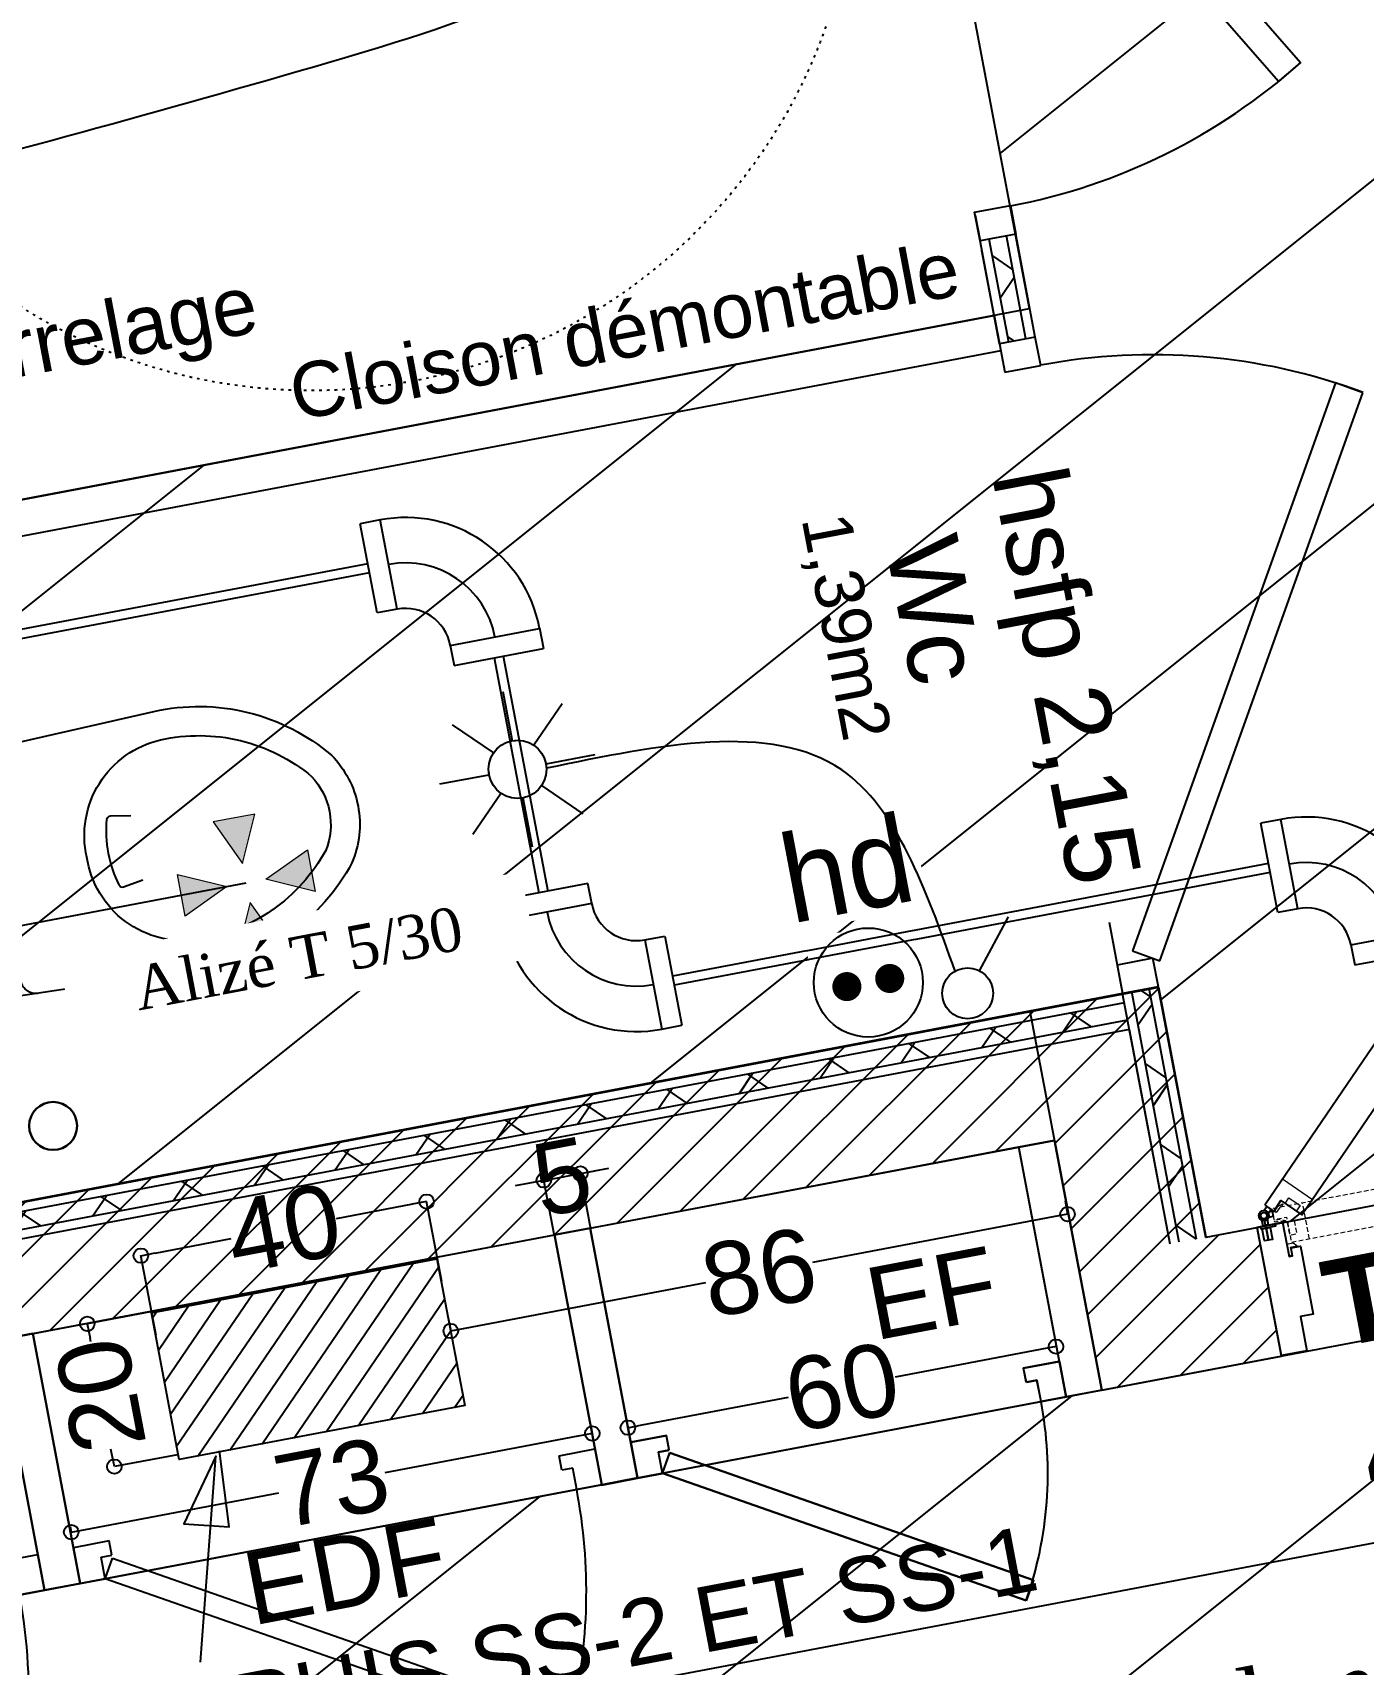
# Model space of a CAD drawing. Header units: centimetres. Extents: x 197412 to 267601, y -375791 to -305433.
# Drawn here: x 233129 to 234959, y -337787 to -335542 of the extents above; entities that cross this region are included whole.
import ezdxf

# ---------------------------------------------------------------- set-up
doc = ezdxf.new("R2010")
doc.units = ezdxf.units.CM
doc.header["$PDMODE"] = 67
doc.linetypes.add('Style de ligne -16', pattern=[0.192476, 0.123031, -0.069444])
doc.linetypes.add('Style de ligne -5', pattern=[0.20828, 0.069425, -0.138855])
doc.layers.add('3-BAT C-Niveau 0', color=250, linetype='Continuous')
doc.layers.add('prlm-VMC', color=62, linetype='Continuous')
for name, color, linetype, lineweight in [('FAUX PLAFOND', 9, 'Continuous', 25), ('prlm-ELEC-CFO', 1, 'Continuous', 25), ('prlm-GAZ', 2, 'Continuous', 25), ('RESERAVTION', 5, 'Continuous', 25)]:
    doc.layers.add(name, color=color, linetype=linetype, lineweight=lineweight)
doc.styles.add('Arial', font='arial.ttf')
doc.styles.add('Geneva', font='arial.ttf')
doc.styles.add('Geneva (bold)', font='arialbd.ttf')
doc.styles.add('Helvetica', font='arial.ttf')
doc.styles.add('prlm-elec-cfo', font='comic.ttf', dxfattribs={"height": 12})
doc.styles.add('prlm-vmc', font='pala.ttf', dxfattribs={"height": 14})
doc.styles.get("Standard").update_dxf_attribs({"font": 'ARIALUNI.TTF', "height": 100})
doc.dimstyles.new('IS cotation 1_20ème', dxfattribs={"dimtxt": 90, "dimasz": 20, "dimexe": 0, "dimexo": 0, "dimgap": 3, "dimtad": 0, "dimdec": 0, "dimtxsty": 'Arial', "dimblk": 'ORIGIN', "dimcen": 0, "dimdle": 10, "dimclrd": 256, "dimclre": 256, "dimclrt": 256, "dimazin": 0, "dimtfac": 1, "dimtdec": 0, "dimtix": 1, "dimtmove": 0, "dimatfit": 0, "dimldrblk": 'ORIGIN', "dimfxl": 10, "dimfrac": 2, "dimtolj": 1, "dimlwd": -1, "dimlwe": 25, "dimarcsym": 0})
doc.dimstyles.get("Standard").update_dxf_attribs({"dimtxt": 100, "dimasz": 20, "dimexe": 0.18, "dimexo": 0.0625, "dimgap": 0, "dimtad": 0, "dimtoh": 1, "dimdec": 0, "dimlfac": 0.1, "dimzin": 0, "dimdsep": 46, "dimtxsty": 'Arial', "dimblk": 'ORIGIN', "dimcen": 0.09, "dimclrd": 256, "dimclre": 256, "dimclrt": 256, "dimadec": 0, "dimazin": 0, "dimtfac": 1, "dimtdec": 0, "dimtofl": 0, "dimtmove": 0, "dimatfit": 3, "dimldrblk": 'ORIGIN', "dimfxl": 1, "dimtolj": 1, "dimtzin": 0, "dimlwd": -1, "dimlwe": 25, "dimarcsym": 0})
pattern_1 = [(45, (82627.55, 127994.637), (-31.2347524, 39.0434405), [])]
pattern_2 = [(218.65981, (82441.66, 127994.64), (-199.24783, 287.75041), [])]

# ---------------------------------------------------------------- blocks, each defined once
blk = doc.blocks.new('xi.gdf70')
at = {"linetype": 'Continuous'}
for p, q in [((0, 0), (80, 0)), ((0, -30), (0, -35)), ((5, -30), (0, -30)), ((5, -32), (5, -30)), ((75, -30), (80, -30)), ((75, -32), (75, -30)), ((80, -30), (80, -35)), ((3.5, -32), (5, -32)), ((3.5, -35), (3.5, -32)), ((76.5, -32), (75, -32)), ((76.5, -35), (76.5, -32)), ((0, -35), (3.5, -35)), ((80, -35), (76.5, -35))]:
    blk.add_line(p, q, dxfattribs=at)
at = {"linetype": 'Continuous', "flags": 128}
for points in [[(0, -35), (0, 0), (-5, 0), (-5, -35)], [(0, 0), (20, 0), (20, -20), (0, -20)], [(85, -35), (80, -35), (80, 0), (85, 0)], [(5, -32.4), (68.22, -68.9), (66.72, -71.5), (3.5, -35)]]:
    blk.add_lwpolyline(points, close=True, dxfattribs=at)
at = {"linetype": 'Continuous'}
blk.add_arc((3.5, -35), 73, 330, 0, dxfattribs=at)
at = {"insert": (42.81, -12.22), "char_height": 9.966, "width": 55.6525, "attachment_point": 5, "line_spacing_factor": 0.72537, "style": 'Geneva'}
blk.add_mtext('GDF', dxfattribs=at)
blk = doc.blocks.new('xi.PCHD')
at = {"color": 0, "lineweight": 5}
blk.add_wipeout([(-7.5, -7.5), (7.5, -7.5), (7.5, 7.5), (-7.5, 7.5)], dxfattribs=at).dxf.layer = 'prlm-ELEC-CFO'
at = {"layer": 'prlm-ELEC-CFO', "color": 0, "linetype": 'ByBlock', "lineweight": 5, "const_width": 2}
for points in [[(-4, 0, 1), (-2, 0, 1)], [(2, 0, 1), (4, 0, 1)]]:
    blk.add_lwpolyline(points, format="xyb", close=True, dxfattribs=at)
at = {"layer": 'prlm-ELEC-CFO', "color": 0, "linetype": 'ByBlock', "lineweight": -2}
blk.add_circle((0, 0), 7.5, dxfattribs=at)
blk = doc.blocks.new('xi.SA')
at = {"layer": 'prlm-ELEC-CFO', "color": 0}
blk.add_lwpolyline([(0.2, -1.28), (5.5, 5.28)], dxfattribs=at)
blk.add_circle((-2, -4), 3.5, dxfattribs=at)
blk = doc.blocks.new('xi.SPOT')
at = {"color": 0, "lineweight": 5}
blk.add_wipeout([(-4, 0), (-2.83, -2.83), (0, -4), (2.83, -2.83), (4, 0), (2.83, 2.83), (0, 4), (-2.83, 2.83)], dxfattribs=at).dxf.layer = 'prlm-ELEC-CFO'
at = {"layer": 'prlm-ELEC-CFO', "color": 0, "linetype": 'ByBlock', "lineweight": -2, "flags": 128}
for points in [[(0, 10.88), (0, 4)], [(-7.69, 7.69), (-2.83, 2.83)], [(7.69, 7.69), (2.83, 2.83)], [(-10.88, 0), (-4, 0)], [(4, 0), (10.88, 0)], [(-2.83, -2.83), (-7.69, -7.69)], [(0, -4), (0, -10.88)], [(2.83, -2.83), (7.69, -7.69)]]:
    blk.add_lwpolyline(points, dxfattribs=at)
at = {"layer": 'prlm-ELEC-CFO', "color": 0, "linetype": 'ByBlock', "lineweight": -2}
blk.add_circle((0, 0), 4, dxfattribs=at)
blk = doc.blocks.new('xi.bep')
at = {"layer": 'prlm-VMC', "linetype": 'ByBlock', "lineweight": 5}
h = blk.add_hatch(color=0, dxfattribs=at)
h.paths.add_polyline_path([(0, 2.74), (2.92, 9.1), (-2.92, 9.1)])
h.paths.add_polyline_path([(9.1, -2.92), (9.1, 2.92), (2.74, 0)])
h.paths.add_polyline_path([(2.92, -9.1), (0, -2.74), (-2.92, -9.1)])
h.paths.add_polyline_path([(-9.1, -2.92), (-2.74, 0), (-9.1, 2.92)])
at = {"layer": 'prlm-VMC', "color": 0, "linetype": 'ByBlock', "lineweight": 5, "flags": 128}
for points in [[(2.92, 9.1), (-2.92, 9.1), (0, 2.74)], [(-9.1, -2.92), (-9.1, 2.92), (-2.74, 0)], [(9.1, 2.92), (9.1, -2.92), (2.74, 0)], [(-2.92, -9.1), (2.92, -9.1), (0, -2.74)]]:
    blk.add_lwpolyline(points, close=True, dxfattribs=at)
blk = doc.blocks.new('xi.c125-90')
at = {"layer": 'prlm-VMC'}
for p, q in [((-2.9, 6.24), (0, 6.25)), ((-2.81, -6.25), (-2.81, 6.25)), ((0, -6.25), (0, 6.25)), ((-3.04, -6.26), (0, -6.25)), ((-21.56, -12.5), (-21.56, -15.31)), ((-9.06, -12.5), (-21.56, -12.5)), ((-9.06, -12.5), (-9.06, -15.31)), ((-9.06, -15.31), (-21.56, -15.31))]:
    blk.add_line(p, q, dxfattribs=at)
for radius in [18.75, 6.25]:
    blk.add_arc((-2.81, -12.5), radius, 90, 180, dxfattribs=at)
at = {"layer": 'prlm-VMC', "ltscale": 0.05}
blk.add_arc((-2.81, -12.5), 12.5, 90, 180, dxfattribs=at)
blk = doc.blocks.new('_Origin')
at = {"color": 0, "linetype": 'ByBlock', "lineweight": -2}
blk.add_line((0, 0), (-1, 0), dxfattribs=at)
blk.add_circle((0, 0), 0.5, dxfattribs=at)
blk = doc.blocks.new('*D672')
at = {"layer": 'Defpoints', "color": 0, "transparency": 16777216}
for p in [(233671, -337150.5), (233691.9, -337260.5), (233298.8, -337334.9)]:
    blk.add_point(p, dxfattribs=at)
at = {"layer": 'RESERAVTION', "transparency": 16777216}
for p, q in [((233651.4, -337154.2), (233546.7, -337174)), ((233297.7, -337221.2), (233402.3, -337201.4))]:
    blk.add_line(p, q, dxfattribs=at)
at = {"layer": 'RESERAVTION', "lineweight": 25, "transparency": 16777216}
for p, q in [((233691.8, -337260.4), (233671, -337150.3)), ((233298.8, -337334.8), (233278, -337224.7))]:
    blk.add_line(p, q, dxfattribs=at)
at = {"layer": 'RESERAVTION', "transparency": 16777216, "xscale": 20, "yscale": 20, "zscale": 20}
for p, rotation in [((233671, -337150.5), 10.72360141139326), ((233278, -337224.9), 190.7236014113933)]:
    blk.add_blockref('_Origin', p, dxfattribs=dict(at, rotation=rotation))
at = {"layer": 'RESERAVTION', "transparency": 16777216, "insert": (233474.5, -337187.7), "char_height": 100, "attachment_point": 5, "rotation": 10.7236, "style": 'Arial'}
blk.add_mtext('\\A1;40', dxfattribs=at)
blk = doc.blocks.new('*D1831')
at = {"layer": 'Defpoints', "color": 0, "transparency": 16777216}
for p in [(233291.2, -337302.2), (233241.5, -337515.1), (233328.4, -337498.7)]:
    blk.add_point(p, dxfattribs=at)
at = {"layer": 'RESERAVTION', "lineweight": 25, "transparency": 16777216}
for p, q in [((233291.2, -337302.2), (233204.3, -337318.6)), ((233328.4, -337498.7), (233241.5, -337515.1))]:
    blk.add_line(p, q, dxfattribs=at)
at = {"layer": 'RESERAVTION', "transparency": 16777216}
for p, q in [((233208, -337338.3), (233208.9, -337342.9)), ((233237.8, -337495.5), (233236.9, -337490.9))]:
    blk.add_line(p, q, dxfattribs=at)
at = {"layer": 'RESERAVTION', "transparency": 16777216, "xscale": 20, "yscale": 20, "zscale": 20}
for p, rotation in [((233204.3, -337318.6), 100.7236014113933), ((233241.5, -337515.1), 280.7236014113932)]:
    blk.add_blockref('_Origin', p, dxfattribs=dict(at, rotation=rotation))
at = {"layer": 'RESERAVTION', "transparency": 16777216, "insert": (233222.9, -337416.9), "char_height": 100, "attachment_point": 5, "rotation": 100.7236, "style": 'Arial'}
blk.add_mtext('\\A1;20', dxfattribs=at)
blk = doc.blocks.new('*D1832')
at = {"layer": 'Defpoints', "color": 0, "transparency": 16777216}
for p in [(234549.1, -337149.6), (233700.7, -337310.3), (233704.2, -337328.5)]:
    blk.add_point(p, dxfattribs=at)
at = {"layer": 'RESERAVTION', "lineweight": 25, "transparency": 16777216}
for p, q in [((234549.1, -337149.6), (234552.6, -337167.8)), ((233700.7, -337310.3), (233704.2, -337328.5))]:
    blk.add_line(p, q, dxfattribs=at)
at = {"layer": 'RESERAVTION', "transparency": 16777216}
for p, q in [((234532.9, -337171.5), (234201.7, -337234.3)), ((233723.8, -337324.8), (234055, -337262))]:
    blk.add_line(p, q, dxfattribs=at)
at = {"layer": 'RESERAVTION', "transparency": 16777216, "xscale": 20, "yscale": 20, "zscale": 20}
for p, rotation in [((234552.6, -337167.8), 10.72360141139326), ((233704.2, -337328.5), 190.7236014113933)]:
    blk.add_blockref('_Origin', p, dxfattribs=dict(at, rotation=rotation))
at = {"layer": 'RESERAVTION', "transparency": 16777216, "insert": (234128.4, -337248.1), "char_height": 100, "attachment_point": 5, "rotation": 10.7236, "style": 'Arial'}
blk.add_mtext('\\A1;86', dxfattribs=at)
blk = doc.blocks.new('*D1833')
at = {"layer": 'Defpoints', "color": 0, "transparency": 16777216}
for p in [(233882.5, -337111.7), (233846.7, -337197.8), (233897, -337188.3)]:
    blk.add_point(p, dxfattribs=at)
at = {"layer": 'RESERAVTION', "transparency": 16777216}
for p, q in [((233832.2, -337121.3), (233882.5, -337111.7)), ((233902.1, -337108), (233921.8, -337104.3)), ((233812.5, -337125), (233792.9, -337128.7))]:
    blk.add_line(p, q, dxfattribs=at)
at = {"layer": 'RESERAVTION', "lineweight": 25, "transparency": 16777216}
for p, q in [((233897, -337188.3), (233882.5, -337111.7)), ((233846.7, -337197.8), (233832.2, -337121.3))]:
    blk.add_line(p, q, dxfattribs=at)
at = {"layer": 'RESERAVTION', "transparency": 16777216, "xscale": 20, "yscale": 20, "zscale": 20}
for p, rotation in [((233832.2, -337121.3), 10.72360141139326), ((233882.5, -337111.7), 190.7236014113933)]:
    blk.add_blockref('_Origin', p, dxfattribs=dict(at, rotation=rotation))
at = {"layer": 'RESERAVTION', "transparency": 16777216, "insert": (233857.3, -337116.5), "char_height": 100, "attachment_point": 5, "rotation": 10.7236, "style": 'Arial'}
blk.add_mtext('\\A1;5', dxfattribs=at)
blk = doc.blocks.new('*D1834')
at = {"layer": 'Defpoints', "color": 0, "transparency": 16777216}
for p in [(233897.4, -337461.8), (233898.9, -337469.5), (233180.8, -337597.5)]:
    blk.add_point(p, dxfattribs=at)
at = {"layer": 'RESERAVTION', "lineweight": 25, "transparency": 16777216}
for p, q in [((233897.4, -337461.8), (233898.9, -337469.5)), ((233180.8, -337597.5), (233182.2, -337605.2))]:
    blk.add_line(p, q, dxfattribs=at)
at = {"layer": 'RESERAVTION', "transparency": 16777216}
for p, q in [((233879.2, -337473.2), (233613.5, -337523.5)), ((233201.9, -337601.5), (233467.6, -337551.1))]:
    blk.add_line(p, q, dxfattribs=at)
at = {"layer": 'RESERAVTION', "transparency": 16777216, "xscale": 20, "yscale": 20, "zscale": 20}
for p, rotation in [((233898.9, -337469.5), 10.72360141139326), ((233182.2, -337605.2), 190.7236014113933)]:
    blk.add_blockref('_Origin', p, dxfattribs=dict(at, rotation=rotation))
at = {"layer": 'RESERAVTION', "transparency": 16777216, "insert": (233540.5, -337537.3), "char_height": 100, "attachment_point": 5, "rotation": 10.7236, "style": 'Arial'}
blk.add_mtext('\\A1;73', dxfattribs=at)
blk = doc.blocks.new('*D1835')
at = {"layer": 'Defpoints', "color": 0, "transparency": 16777216}
for p in [(234536.4, -337348.7), (234536.7, -337350), (233947.5, -337460.2)]:
    blk.add_point(p, dxfattribs=at)
at = {"layer": 'RESERAVTION', "transparency": 16777216}
for p, q in [((234517, -337353.7), (234315.6, -337391.9)), ((233967.4, -337457.8), (234168.8, -337419.7))]:
    blk.add_line(p, q, dxfattribs=at)
at = {"layer": 'RESERAVTION', "lineweight": 25, "transparency": 16777216}
for p, q in [((234536.4, -337348.7), (234536.7, -337350)), ((233947.5, -337460.2), (233947.8, -337461.5))]:
    blk.add_line(p, q, dxfattribs=at)
at = {"layer": 'RESERAVTION', "transparency": 16777216, "xscale": 20, "yscale": 20, "zscale": 20}
for p, rotation in [((234536.7, -337350), 10.72360141139326), ((233947.8, -337461.5), 190.7236014113933)]:
    blk.add_blockref('_Origin', p, dxfattribs=dict(at, rotation=rotation))
at = {"layer": 'RESERAVTION', "transparency": 16777216, "insert": (234242.2, -337405.8), "char_height": 100, "attachment_point": 5, "rotation": 10.7236, "style": 'Arial'}
blk.add_mtext('\\A1;60', dxfattribs=at)

msp = doc.modelspace()

# ---------------------------------------------------------------- hatches: boundary and pattern name
at = {"linetype": 'Continuous'}
h = msp.add_hatch(dxfattribs=at)
h.set_pattern_fill('02_ISOLANT', color=256, scale=10, angle=100.7236, style=0, pattern_type=2)
h.set_pattern_definition([(145.723595, (82441.66, 127994.64), (-45.054865, -66.106423), []), (235.723595, (82441.66, 127994.64), (-66.106423, 45.054865), [])])
h.paths.add_polyline_path([(234471.8, -335967.9), (234495.3, -335963.4), (234468.5, -335821.8), (234444.9, -335826.3)])
h = msp.add_hatch()
h.set_pattern_fill('02_ISOLANT', color=256, scale=10, angle=100.7236, style=0, pattern_type=2)
h.set_pattern_definition([(145.723595, (82441.66, 127994.64), (-45.054865, -66.106423), []), (235.723595, (82441.66, 127994.64), (-66.106423, 45.054865), [])])
h.paths.add_polyline_path([(234706.3, -337206.5), (234729.9, -337202.1), (234664.7, -336857.5), (234641.1, -336862)])
h = msp.add_hatch()
h.set_pattern_fill('02_ISOLANT', color=256, scale=10, angle=-169.2764, style=0, pattern_type=2)
h.set_pattern_definition([(235.723595, (82441.66, 127994.64), (66.106423, -45.054864), []), (325.723595, (82441.66, 127994.64), (-45.054864, -66.106423), [])])
h.paths.add_polyline_path([(234635.2, -336900.8), (234630.7, -336877.2), (232711.4, -337240.7), (232682.9, -337270.5)])
at = {"layer": '3-BAT C-Niveau 0'}
h = msp.add_hatch(dxfattribs=at)
h.set_pattern_fill('MURS MACONNERIE-2', color=256, scale=10, style=0, pattern_type=2)
h.set_pattern_definition(pattern_1)
h.paths.add_polyline_path([(234534.6, -337066.2), (234678, -336855.9), (232201.3, -337324.9), (232234.8, -337501.7)])
h = msp.add_hatch(dxfattribs=at)
h.set_pattern_fill('MURS MACONNERIE-2', color=256, scale=10, style=0, pattern_type=2)
h.set_pattern_definition(pattern_1)
h.paths.add_polyline_path([(234599.6, -337409.7), (234743, -337199.4), (234678, -336855.9), (234534.6, -337066.2)])
h = msp.add_hatch(dxfattribs=at)
h.set_pattern_fill('MURS MACONNERIE-2', color=256, scale=10, style=0, pattern_type=2)
h.set_pattern_definition(pattern_1)
h.paths.add_polyline_path([(234743, -337199.4), (234599.6, -337409.7), (234846.9, -337362.9), (234813.4, -337186)])
at = {"layer": 'FAUX PLAFOND'}
h = msp.add_hatch(dxfattribs=at)
h.set_pattern_fill('BA 13', color=256, scale=10, style=0, pattern_type=2)
h.set_pattern_definition(pattern_2)
h.paths.add_polyline_path([(232933.3, -336218.5), (234500.1, -335921.8), (234311.7, -334925.3), (236910.3, -334433.2), (237113.3, -335505.1), (237341.1, -336708.3), (236741.8, -336820.7), (236496.5, -335525.1), (235789.4, -335659.1), (236032.6, -336955.1), (234742.7, -337199.9), (234677.4, -336855.1), (233110.2, -337151.9)])
h = msp.add_hatch(dxfattribs=at)
h.set_pattern_fill('BA 13', color=6, scale=10, style=0, pattern_type=2)
h.set_pattern_definition(pattern_2)
h.paths.add_polyline_path([(231437.6, -339270.7), (231393.3, -339279.1), (231393.3, -339279.2), (229700.5, -339599.8), (224818.6, -340524.4), (224818.6, -340524.3), (222646.5, -340935.7), (222646.5, -340935.7), (218945.4, -341636.6), (220323.7, -348914.6), (219107.7, -349144.9), (217729.4, -341866.9), (214344.2, -342508), (214325.6, -342409.7), (212095.3, -342832.1), (211556.4, -339986.5), (213785.8, -339559.1), (213767.1, -339460.8), (215316, -339167.5), (217152.3, -338819.7), (216443.4, -335076.3), (217624.3, -334852.7), (218340.7, -338635.3), (222076.9, -337927.7), (222128.4, -338199.9), (220944.3, -338424.1), (221396.5, -340811.7), (224752.6, -340175.9), (224395.1, -338287.7), (225513.6, -338075.9), (225706.2, -339093.9), (231208.4, -338051.9), (231208.4, -338052), (244427.3, -335548.6), (244658, -336766.9)])
h.paths.add_polyline_path([(217555.2, -339065.9), (218007.3, -341453.4), (220217.4, -341034.9), (219765.3, -338647.4)])
h.paths.add_polyline_path([(214589.7, -342100.7), (216484.4, -341741.8), (216032.3, -339354.3), (214137.6, -339713.1)])
at = {"layer": 'RESERAVTION'}
h = msp.add_hatch(dxfattribs=at)
h.set_pattern_fill('ANSI31', color=256, scale=10)
h.set_pattern_definition([(55.723601, (0, 0), (-26.2359887, 17.8811464), [])])
h.paths.add_polyline_path([(233685.2, -337229.3), (233292.5, -337303.6), (233330.7, -337505.5), (233723.4, -337431.1)])

# ---------------------------------------------------------------- linework, layer by layer
at = {"linetype": 'Continuous', "lineweight": 25}
for p, q in [((234425.5, -335793.5), (234432.2, -335828.7)), ((234481.3, -335819.4), (234432.2, -335828.7)), ((234508.1, -335961), (234481.3, -335819.4)), ((234459, -335970.3), (234434.8, -335842.6)), ((234508.1, -335961), (234459, -335970.3))]:
    msp.add_line(p, q, dxfattribs=at)
at = {"linetype": 'Continuous'}
for p, q in [((234459, -335970.3), (234432.2, -335828.7)), ((234471.8, -335967.9), (234444.9, -335826.3)), ((234471.8, -335967.9), (234444.9, -335826.3)), ((234495.3, -335963.4), (234468.5, -335821.8)), ((234495.3, -335963.4), (234468.5, -335821.8)), ((234508.1, -335961), (234459, -335970.3)), ((234515.6, -336000.3), (234508.1, -335961)), ((234459, -335970.3), (234466.4, -336009.6)), ((234466.4, -336009.6), (234515.6, -336000.3)), ((234921.1, -336024.1), (234641.8, -336805.7)), ((234958.8, -336037.6), (234921.1, -336024.1)), ((234679.4, -336819.1), (234958.8, -336037.6)), ((234670, -336815.8), (234620.9, -336825.1)), ((234641.8, -336805.7), (234679.4, -336819.1)), ((234677.5, -336855.1), (234670, -336815.8)), ((234620.9, -336825.1), (234628.3, -336864.4)), ((234628.3, -336864.4), (234677.5, -336855.1)), ((234825.8, -337186.9), (234824.1, -337178.3))]:
    msp.add_line(p, q, dxfattribs=at)
for p, q in [((234609.7, -336766), (234628.3, -336864.4)), ((234628.3, -336864.4), (232726.9, -337224.5)), ((234677.4, -336855.1), (234628.3, -336864.4)), ((234628.3, -336864.4), (234628.3, -336864.2)), ((234693.6, -337209), (234628.3, -336864.4)), ((234706.3, -337206.5), (234641.1, -336862)), ((234706.3, -337206.5), (234641.1, -336862)), ((234729.9, -337202.1), (234664.7, -336857.5)), ((234729.9, -337202.1), (234664.7, -336857.5)), ((234742.7, -337199.7), (234677.4, -336855.1)), ((234630.7, -336877.2), (232711.4, -337240.7)), ((234630.7, -336877.2), (232711.4, -337240.7)), ((234635.2, -336900.8), (232682.9, -337270.5)), ((234635.2, -336900.8), (232682.9, -337270.5)), ((234637.6, -336913.5), (232667.4, -337286.7)), ((234637.6, -336913.5), (232667.4, -337286.7)), ((234693.6, -337209), (234637.6, -336913.5)), ((233895.9, -337186.8), (234485.4, -337075.1)), ((233895.9, -337187.2), (234485.4, -337075.5)), ((233129.5, -337331.9), (233846.7, -337196.1)), ((233129.5, -337331.9), (233846.7, -337196.1)), ((234492.1, -337379.2), (234541.2, -337369.9)), ((234492.1, -337379.6), (234541.3, -337370.3)), ((234495.8, -337398.8), (234492.1, -337379.2)), ((234495.9, -337399.2), (234492.1, -337379.6)), ((234541.2, -337369.9), (234550.5, -337419)), ((234541.3, -337370.3), (234550.6, -337419.4)), ((234510.5, -337396.1), (234495.8, -337398.8)), ((234510.6, -337396.4), (234495.9, -337399.2)), ((234516.1, -337425.5), (234510.5, -337396.1)), ((234516.2, -337425.9), (234510.6, -337396.4)), ((234550.5, -337419), (234516.1, -337425.5)), ((234550.6, -337419.4), (234516.2, -337425.9)), ((233853.4, -337500.1), (233902.6, -337490.8)), ((233853.4, -337500.1), (233902.6, -337490.8)), ((233902.6, -337490.8), (233911.9, -337540)), ((233902.6, -337490.8), (233911.9, -337540)), ((234000.8, -337472.2), (233951.7, -337481.5)), ((234000.9, -337472.6), (233951.7, -337481.9)), ((233951.7, -337481.5), (233961, -337530.7)), ((233951.7, -337481.9), (233961.1, -337531.1)), ((233989.8, -337494.7), (234004.5, -337491.9)), ((233989.9, -337495.1), (234004.6, -337492.3)), ((234004.5, -337491.9), (234000.8, -337472.2)), ((234004.6, -337492.3), (234000.9, -337472.6)), ((233857.1, -337519.8), (233853.4, -337500.1)), ((233857.1, -337519.8), (233853.4, -337500.1)), ((233871.9, -337517), (233857.1, -337519.8)), ((233871.9, -337517), (233857.1, -337519.8)), ((233877.5, -337546.5), (233871.9, -337517)), ((233877.5, -337546.5), (233871.9, -337517)), ((233995.4, -337524.1), (233989.8, -337494.7)), ((233995.4, -337524.5), (233989.9, -337495.1)), ((233995.4, -337524.1), (234005.3, -337495.8)), ((233995.4, -337524.5), (234005.3, -337496.2)), ((234005.3, -337495.8), (234505.6, -337670.8)), ((234005.3, -337496.2), (234505.6, -337671.2)), ((233961, -337530.7), (233995.4, -337524.1)), ((233961.1, -337531.1), (233995.4, -337524.5)), ((234495.7, -337699.1), (233995.4, -337524.1)), ((234495.7, -337699.5), (233995.4, -337524.5)), ((233911.9, -337540), (233877.5, -337546.5)), ((233911.9, -337540), (233877.5, -337546.5)), ((233234.4, -337617.4), (233185.3, -337626.7)), ((233234.4, -337617.4), (233185.3, -337626.7)), ((233185.3, -337626.7), (233194.6, -337675.8)), ((233185.3, -337626.7), (233194.6, -337675.8)), ((233238.1, -337637), (233234.4, -337617.4)), ((233238.1, -337637), (233234.4, -337617.4)), ((233223.4, -337639.8), (233238.1, -337637)), ((233223.4, -337639.8), (233238.1, -337637)), ((233229, -337669.3), (233223.4, -337639.8)), ((233229, -337669.3), (233223.4, -337639.8)), ((233229, -337669.3), (233238.9, -337641)), ((233229, -337669.3), (233238.9, -337641)), ((233238.9, -337641), (233870.6, -337861.9)), ((233238.9, -337641), (233870.6, -337861.9)), ((233194.6, -337675.8), (233229, -337669.3)), ((233194.6, -337675.8), (233229, -337669.3)), ((233860.7, -337890.2), (233229, -337669.3)), ((233860.7, -337890.2), (233229, -337669.3)), ((234505.6, -337670.8), (234495.7, -337699.1)), ((234505.6, -337671.2), (234495.7, -337699.5))]:
    msp.add_line(p, q)
at = {"linetype": 'Continuous', "lineweight": 18}
msp.add_line((234889.3, -337147.9), (234848, -337119.7), dxfattribs=at)
at = {"linetype": 'Style de ligne -16', "lineweight": 18, "ltscale": 50.8}
msp.add_line((234885.2, -337201.5), (234875.9, -337152.4), dxfattribs=at)
at = {"ltscale": 50.8, "flags": 128}
msp.add_lwpolyline([(232933.3, -336218.5), (234500.1, -335921.8), (234311.7, -334925.3), (236910.3, -334433.2), (237113.3, -335505.1), (237341.1, -336708.3), (236741.8, -336820.7), (236496.5, -335525.1), (235789.4, -335659.1), (236032.6, -336955.1), (234742.7, -337199.9), (234677.4, -336855.1), (233110.2, -337151.9)], close=True, dxfattribs=at)
at = {"linetype": 'Continuous', "flags": 128}
for points in [[(234327, -334958), (234872.8, -335583.3), (234842.6, -335609.6), (234296.8, -334984.3)], [(234473.9, -335780.1), (234481.3, -335819.4), (234432.2, -335828.7), (234424.7, -335789.4)], [(234823.7, -337155.4), (234836.1, -337163.9), (234846.1, -337149.1), (234875, -337168.9), (235393.5, -336408.1), (235364.6, -336388.4), (235374.6, -336373.7), (235362.2, -336365.2)], [(234846.8, -337362.4), (234813.3, -337185.5), (234848.3, -337178.9), (234857.3, -337226.1), (234862.1, -337225.2), (234860.1, -337214.3), (234872.9, -337211.9), (234890.6, -337305.3), (234872.9, -337308.6), (234881.8, -337355.8)], [(234818.1, -337184.6), (234838, -337180.9), (234838.6, -337184.5), (234818.8, -337188.2)], [(234820.2, -337188), (234825.8, -337186.9), (234828.9, -337203.5), (234823.3, -337204.6)], [(234825.8, -337186.9), (234831.4, -337185.9), (234834.5, -337202.5), (234828.9, -337203.5)]]:
    msp.add_lwpolyline(points, close=True, dxfattribs=at)
at = {"color": 1, "linetype": 'Continuous', "flags": 128}
msp.add_lwpolyline([(232933.4, -336218.9), (234451.7, -335931.5), (234460.9, -335980.2), (232942.6, -336267.7)], close=True, dxfattribs=at)
at = {"flags": 128}
for points in [[(233057.7, -336875.8), (232995.1, -336544.6), (233295.9, -336476.2, -0.116334), (233425.2, -336477.5, -0.116144), (233540.3, -336536.4, -0.147727), (233576.7, -336606.3, -0.147725), (233568.3, -336684.6), (233568.3, -336684.6, -0.11673), (233482.7, -336781.4, -0.115952), (233362.8, -336829.9)], [(233203.7, -336676.8), (233203.6, -336676.6, -0.197992), (233220.9, -336575.1, -0.198081), (233304.9, -336515.3, -0.114919), (233414.7, -336516.2), (233414.8, -336516.2, -0.115526), (233512.9, -336565.6, -0.142778), (233537.4, -336613.7, -0.142778), (233532.2, -336667.4, -0.114832), (233458.9, -336749.2), (233458.8, -336749.3, -0.115368), (233356.8, -336790.1, -0.198081), (233256.8, -336765.1, -0.198023), (233203.7, -336676.8)]]:
    msp.add_lwpolyline(points, format="xyb", close=True, dxfattribs=at)
for points in [[(233136.2, -336864.1), (233136.1, -336864.1, -0.193855), (233121.6, -336860.6), (233121.5, -336860.5, -0.192143), (233113.5, -336848), (233057.2, -336550.3), (233057.2, -336550.2, -0.194357), (233060.2, -336535.6, -0.193855), (233072.5, -336527), (233072.5, -336527)], [(233264, -336619.6), (233235.8, -336620.4, 0.192032), (233232.5, -336621.9), (233232.5, -336621.9), (233232.5, -336621.9, 0.187463), (233230.9, -336625, 0.069687), (233233.1, -336671.1), (233233.2, -336671.2, 0.069688), (233247.9, -336714.9, 0.17618), (233250.5, -336717.4), (233250.5, -336717.4, 0.18073), (233254.1, -336717.4), (233254.1, -336717.4), (233280.7, -336708)]]:
    msp.add_lwpolyline(points, format="xyb", dxfattribs=at)
at = {"linetype": 'Style de ligne -16', "lineweight": 18, "ltscale": 50.8, "flags": 128}
for points in [[(234833.5, -337160.4), (234836.3, -337175.2), (234853.8, -337171.9), (234860.3, -337206.2), (235764.9, -337034.9), (235758.3, -337000.5), (235775.8, -336997.2), (235773, -336982.5)], [(234855, -337178.6), (234864.3, -337176.8), (234867.7, -337195.1), (234858.5, -337196.9)]]:
    msp.add_lwpolyline(points, close=True, dxfattribs=at)
at = {"flags": 128}
for points in [[(234599.6, -337409.7), (234550.5, -337419), (234485.4, -337075.1), (234534.5, -337065.8)], [(234599.7, -337410.1), (234550.6, -337419.4), (234485.4, -337075.5), (234534.6, -337066.2)], [(233961, -337530.7), (233911.9, -337540), (233846.7, -337196.1), (233895.9, -337186.8)], [(233961, -337530.7), (233911.9, -337540), (233846.7, -337196.1), (233895.9, -337186.8)], [(233961, -337530.7), (233895.9, -337186.8), (233846.7, -337196.1), (233911.9, -337540)], [(233961.1, -337531.1), (233895.9, -337187.2), (233846.8, -337196.5), (233911.9, -337540.4)], [(233194.6, -337675.8), (233129.5, -337331.9), (233080.4, -337341.2), (233145.5, -337685.1)], [(233194.6, -337675.8), (233129.5, -337331.9), (233080.4, -337341.2), (233145.5, -337685.1)]]:
    msp.add_lwpolyline(points, close=True, dxfattribs=at)
at = {"linetype": 'Continuous', "flags": 128}
for points in [[(234832.6, -337161.5), (234828.9, -337167, 0.143165), (234826.4, -337164, 0.143165), (234822.7, -337162.8), (234826.5, -337157.3)], [(234821.4, -337184), (234820, -337176.1, 0.143165), (234823.8, -337176.5, 0.143165), (234827.2, -337174.7), (234828.7, -337182.6)], [(234835.5, -337171), (234828.9, -337172.3, 0.143165), (234829.3, -337168.4, 0.143165), (234827.5, -337165), (234834.1, -337163.8)]]:
    msp.add_lwpolyline(points, format="xyb", close=True, dxfattribs=at)
at = {"linetype": 'Continuous', "lineweight": 18, "flags": 128}
msp.add_lwpolyline([(234849.2, -337154.6), (234844.4, -337158.4), (234839.6, -337165.5), (234837.2, -337163.9), (234841.8, -337157.3), (234848.4, -337153.6), (234849.2, -337154.6)], dxfattribs=at)
for points in [[(234851.8, -337153), (234857.1, -337145.2), (234872.4, -337155.7), (234867.1, -337163.5)], [(234857.8, -337225), (234855, -337210.3), (234856.1, -337208.7), (234862.8, -337207.4), (234867.8, -337210.7), (234868, -337211.9), (234858.9, -337213.6), (234861, -337224.4)]]:
    msp.add_lwpolyline(points, close=True, dxfattribs=at)
at = {"linetype": 'Style de ligne -16', "lineweight": 18, "ltscale": 50.8, "flags": 128}
msp.add_lwpolyline([(234852, -337177.9), (234846, -337177.2), (234837.6, -337178.8), (234837, -337176), (234844.9, -337174.5), (234852.2, -337176.6), (234852.1, -337177.9)], dxfattribs=at)
at = {"linetype": 'Style de ligne -5', "ltscale": 50.8}
msp.add_circle((233512.5, -335284.7), 750, dxfattribs=at)
at = {"linetype": 'Continuous'}
for radius in [6.89, 4.29]:
    msp.add_circle((234822.5, -337169.7), radius, dxfattribs=at)
for centre, start, end in [((234319.4, -334964.6), 280.7236, 311.8067), ((234670, -336815.8), 69.6405, 100.7236)]:
    msp.add_arc(centre, 830.5, start, end, dxfattribs=at)
for centre, radius, start in [((233995.4, -337524.1), 530, 340.7236), ((233995.4, -337524.5), 530, 340.7236), ((233130.7, -337687.9), 760, 346.7659), ((233130.7, -337687.9), 760, 346.7659)]:
    msp.add_arc(centre, radius, start, 10.7236)
at = {"layer": '3-BAT C-Niveau 0'}
for p, q in [((234678, -336855.9), (232201.3, -337324.9)), ((234678, -336855.9), (232201.3, -337324.9)), ((234743, -337199.4), (234678, -336855.9)), ((234743, -337199.4), (234678, -336855.9)), ((234534.6, -337066.2), (232234.8, -337501.7)), ((234534.6, -337066.2), (232234.8, -337501.7)), ((234599.6, -337409.7), (234534.6, -337066.2)), ((234599.6, -337409.7), (234534.6, -337066.2)), ((234743, -337199.4), (234813.4, -337186)), ((234743, -337199.4), (234813.4, -337186)), ((234846.9, -337362.9), (234813.4, -337186)), ((234599.6, -337409.7), (234846.9, -337362.9)), ((234599.6, -337409.7), (234846.9, -337362.9))]:
    msp.add_line(p, q, dxfattribs=at)
at = {"layer": '3-BAT C-Niveau 0', "flags": 128}
msp.add_lwpolyline([(232211.6, -337322.1), (234500.9, -336888.5), (234599.6, -337409.7), (232310.3, -337843.3)], close=True, dxfattribs=at)
at = {"layer": 'prlm-ELEC-CFO', "lineweight": 30}
msp.add_circle((233157.3, -337046.4), 33, dxfattribs=at)
at = {"layer": 'prlm-ELEC-CFO'}
msp.add_spline([(234148.3, -334959.7), (234023.1, -335327.1), (233517.4, -335589.1), (232208.5, -335934.7)], degree=3, dxfattribs=at)
at = {"layer": 'prlm-VMC', "ltscale": 25}
for p, q in [((233590.1, -336273.1), (232422, -336494.3)), ((233592.4, -336285.4), (232424.3, -336506.6))]:
    msp.add_line(p, q, dxfattribs=at)
at = {"layer": 'prlm-VMC'}
msp.add_lwpolyline([(232434.8, -336561.9), (232496.5, -336887.5), (233423, -336712.1)], dxfattribs=at)
at = {"layer": 'RESERAVTION'}
msp.add_lwpolyline([(233292.5, -337303.6), (233685.2, -337229.3), (233723.4, -337431.1), (233330.7, -337505.5)], close=True, dxfattribs=at)
msp.add_lwpolyline([(233359.9, -337784.1), (233381, -337500.9), (233336.9, -337593.7), (233399.4, -337598.1), (233386.1, -337493.4)], dxfattribs=at)

# ---------------------------------------------------------------- block references
at = {"layer": '3-BAT C-Niveau 0', "xscale": 10, "yscale": 10, "zscale": 10, "rotation": 10.72309832910061}
msp.add_blockref('xi.gdf70', (232294.3, -337490.1), dxfattribs=at)
at = {"layer": 'prlm-GAZ', "xscale": 10, "yscale": 10, "zscale": 10, "rotation": 10.72310499661762}
msp.add_blockref('xi.gdf70', (232294.3, -337490.1), dxfattribs=at)
at = {"layer": 'prlm-VMC', "xscale": 10, "yscale": 10, "zscale": 10}
for name, p, rotation in [('xi.c125-90', (235008.9, -336813.3), 280.7236014113951), ('xi.bep', (233423, -336712.1), 10.72360141139323), ('xi.c125-90', (233831.4, -336724.6), 100.7236014113916)]:
    msp.add_blockref(name, p, dxfattribs=dict(at, rotation=rotation))

# ---------------------------------------------------------------- texts
at = {"color": 1, "insert": (233935.9, -335915), "char_height": 75.654, "attachment_point": 2, "rotation": 10.7236, "line_spacing_factor": 0.834288, "style": 'Helvetica'}
msp.add_mtext('Cloison démontable', dxfattribs=at)
at = {"attachment_point": 2, "line_spacing_factor": 0.834288, "style": 'Helvetica'}
for s, insert, char_height, rotation in [('sol carrelage', (233114.4, -335934), 80, 10.7236), ('hsfp 2,15', (234601.5, -336417.5), 100.87, 280.7236), ('Wc\\P{\\H0.6752x;1,39m2}\\P', (234418.8, -336327.1), 100, 280.7236)]:
    msp.add_mtext(s, dxfattribs=dict(at, insert=insert, char_height=char_height, rotation=rotation))
at = {"insert": (234365.7, -337276.2), "char_height": 99.66, "width": 556.525, "attachment_point": 5, "rotation": 10.7236, "line_spacing_factor": 0.72537, "style": 'Geneva'}
msp.add_mtext('EF', dxfattribs=at)
at = {"layer": '3-BAT C-Niveau 0', "insert": (235268.2, -337346.8), "char_height": 120, "width": 4319.538, "attachment_point": 5, "rotation": 10.7236, "line_spacing_factor": 1.060906, "style": 'Geneva (bold)'}
msp.add_mtext('T2 C 005\\P42,86m2\\P', dxfattribs=at)
at = {"layer": 'prlm-ELEC-CFO', "insert": (233558.8, -337659.1), "char_height": 99.66, "width": 556.525, "attachment_point": 5, "rotation": 10.7236, "line_spacing_factor": 0.72537, "style": 'Geneva'}
msp.add_mtext('EDF', dxfattribs=at)
at = {"layer": 'prlm-VMC', "style": 'prlm-vmc'}
msp.add_text('VMC Oblong', height=100, rotation=10.7236, dxfattribs=at).set_placement((234243.5, -338002.6))
at = {"layer": 'RESERAVTION'}
msp.add_text('DEPUIS SS-2 ET SS-1', height=90, rotation=10.7236, dxfattribs=at).set_placement((233246.7, -337924.1))

# ---------------------------------------------------------------- dimensions: what is measured, and where the dimension line sits
for base, p1, p2, angle, dimstyle, override, picture, middle in [((233882.5, -337111.7), (233846.7, -337197.8), (233897, -337188.3), 10.7236, 'IS cotation 1_20ème', {"dimtxt": 100, "dimtoh": 1, "dimlfac": 0.1, "dimzin": 0, "dimdsep": 46, "dimpost": '<>', "dimfxl": 2}, '*D1833', (233857.3, -337116.5)), ((233671, -337150.5), (233298.8, -337334.9), (233691.9, -337260.5), 10.7236, 'Standard', {"dimtxsty": 'Arial'}, '*D672', (233474.5, -337187.7)), ((233704.2, -337328.5), (234549.1, -337149.6), (233700.7, -337310.3), 10.7236, 'IS cotation 1_20ème', {"dimtxt": 100, "dimtoh": 1, "dimlfac": 0.1, "dimzin": 0, "dimdsep": 46, "dimpost": '<>', "dimfxl": 2}, '*D1832', (234128.4, -337248.1)), ((233241.5, -337515.1), (233291.2, -337302.2), (233328.4, -337498.7), 100.7236, 'IS cotation 1_20ème', {"dimtxt": 100, "dimtoh": 1, "dimlfac": 0.1, "dimzin": 0, "dimdsep": 46, "dimpost": '<>', "dimfxl": 2}, '*D1831', (233222.9, -337416.9)), ((234536.7, -337350), (233947.5, -337460.2), (234536.4, -337348.7), 10.7236, 'IS cotation 1_20ème', {"dimtxt": 100, "dimtoh": 1, "dimlfac": 0.1, "dimzin": 0, "dimdsep": 46, "dimpost": '<>', "dimfxl": 2}, '*D1835', (234242.2, -337405.8)), ((233898.9, -337469.5), (233180.8, -337597.5), (233897.4, -337461.8), 10.7236, 'IS cotation 1_20ème', {"dimtxt": 100, "dimtoh": 1, "dimlfac": 0.1, "dimzin": 0, "dimdsep": 46, "dimpost": '<>', "dimfxl": 2}, '*D1834', (233540.5, -337537.3))]:
    dim = msp.add_linear_dim(base=base, p1=p1, p2=p2, angle=angle, dimstyle=dimstyle, override=override, dxfattribs=at)
    dim.commit()
    dim.dimension.update_dxf_attribs({"geometry": picture, "text_midpoint": middle})

# ---------------------------------------------------------------- next in the draw order: texts
at = {"layer": 'prlm-ELEC-CFO', "insert": (234249, -336693.5), "char_height": 120, "attachment_point": 5, "rotation": 10.7236, "line_spacing_factor": 0.8, "style": 'prlm-elec-cfo', "bg_fill": 3, "box_fill_scale": 1.1, "bg_fill_color": 256, "bg_fill_transparency": 0}
msp.add_mtext('hd', dxfattribs=at)

# ---------------------------------------------------------------- next in the draw order: block references
at = {"layer": 'prlm-ELEC-CFO', "xscale": 10, "yscale": 10, "zscale": 10, "rotation": 10.72360141139323}
msp.add_blockref('xi.PCHD', (234278.5, -336849.1), dxfattribs=at)

# ---------------------------------------------------------------- next in the draw order: linework, layer by layer
at = {"layer": 'prlm-ELEC-CFO'}
msp.add_spline([(234397.9, -336833.4), (234241.9, -336556.6), (233836, -336554.3)], degree=3, dxfattribs=at)
at = {"layer": 'prlm-VMC', "ltscale": 25}
for p, q in [((234828.8, -336685.2), (234009.2, -336840.4)), ((234831.1, -336697.5), (234011.5, -336852.7))]:
    msp.add_line(p, q, dxfattribs=at)

# ---------------------------------------------------------------- next in the draw order: block references
at = {"layer": 'prlm-ELEC-CFO', "xscale": 10, "yscale": 10, "zscale": 10, "rotation": 10.72360141139323}
msp.add_blockref('xi.SA', (234427.3, -336820.9), dxfattribs=at)

# ---------------------------------------------------------------- next in the draw order: block references
msp.add_blockref('xi.SPOT', (233796, -336555.7), dxfattribs=at)

# ---------------------------------------------------------------- next in the draw order: linework, layer by layer
at = {"layer": 'prlm-VMC'}
msp.add_line((232394.4, -338108.6), (245945.2, -335542.3), dxfattribs=at)
at = {"layer": 'prlm-VMC', "ltscale": 25}
for p, q in [((233764, -336402.4), (233825.3, -336725.7)), ((233776.3, -336400), (233837.6, -336723.4))]:
    msp.add_line(p, q, dxfattribs=at)

# ---------------------------------------------------------------- next in the draw order: block references
at = {"layer": 'prlm-VMC', "xscale": 10, "yscale": 10, "zscale": 10, "rotation": 280.7236014113933}
msp.add_blockref('xi.c125-90', (233770.2, -336401.2), dxfattribs=at)

# ---------------------------------------------------------------- next in the draw order: texts
at = {"layer": 'prlm-VMC', "ltscale": 25, "insert": (233494.4, -336816.1), "char_height": 60, "width": 586.147, "attachment_point": 5, "rotation": 10.7236, "line_spacing_factor": 0.8, "style": 'prlm-vmc', "bg_fill": 2}
msp.add_mtext('Alizé T 5/30', dxfattribs=at)

# ---------------------------------------------------------------- next in the draw order: linework, layer by layer
at = {"layer": '3-BAT C-Niveau 0', "ltscale": 50.8, "flags": 128}
msp.add_lwpolyline([(225706.2, -339093.9), (231208.4, -338051.9), (231208.4, -338052), (244427.3, -335548.6), (244658, -336766.9), (231437.6, -339270.7), (231393.3, -339279.1), (231393.3, -339279.2), (229700.5, -339599.8)], dxfattribs=at)

doc.saveas('drawing.dxf')
